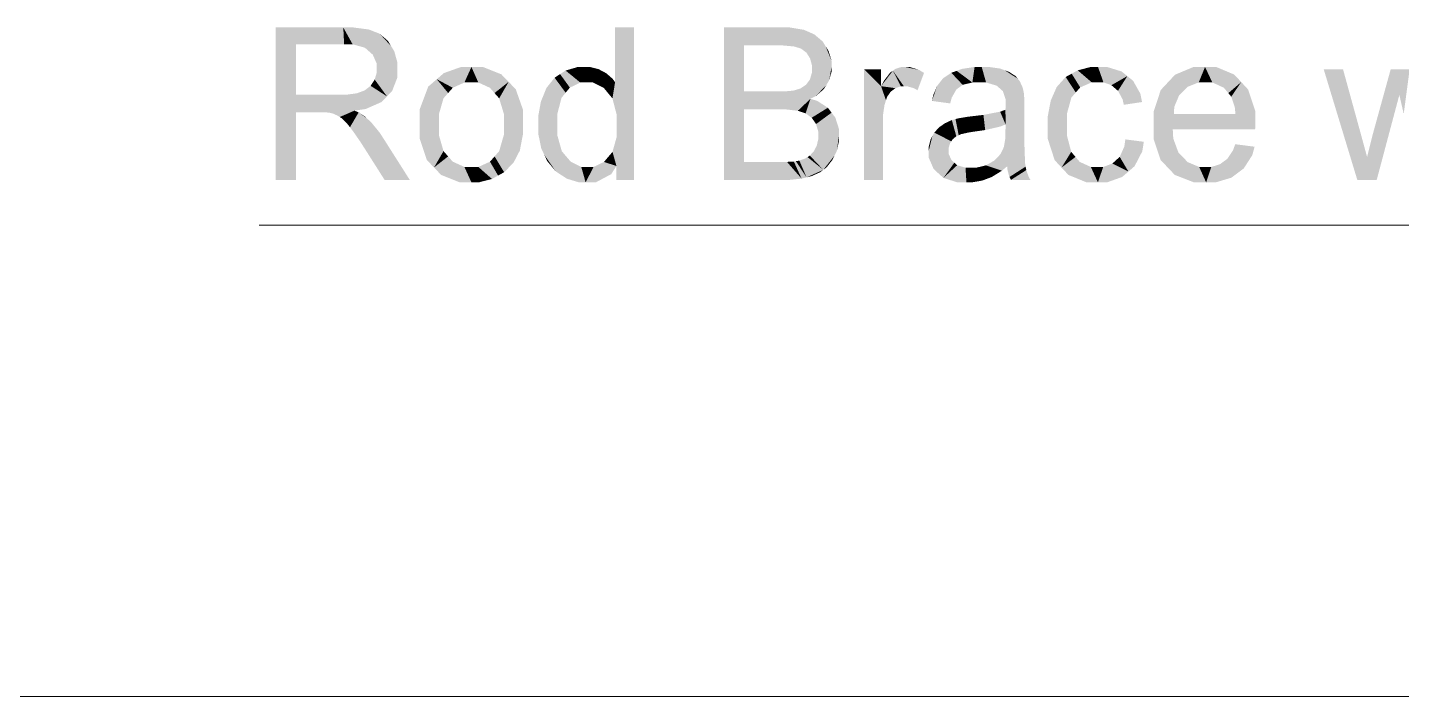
# Model space of a CAD drawing. Header units: millimetres. Extents: x 2 to 579, y 1 to 405.
# Drawn here: x 178.2 to 197.18, y 77.29 to 86.54 of the extents above; entities that cross this region are included whole.
import ezdxf

# ---------------------------------------------------------------- set-up
doc = ezdxf.new("R2010")
doc.units = ezdxf.units.MM
doc.linetypes.add('XKITLINE00', pattern=[0])
doc.layers.add('LinkedObject', color=7, linetype='Continuous', lineweight=0)

# ---------------------------------------------------------------- blocks, each defined once
blk = doc.blocks.new('*A4')
at = {"layer": 'LinkedObject'}
for points in [[(181.906, 85.607), (181.628, 84.43), (181.628, 86.536)], [(181.628, 86.536), (181.906, 86.304), (181.906, 85.607)], [(182.572, 86.304), (181.628, 86.536), (182.56, 86.536)], [(181.906, 86.304), (181.628, 86.536), (182.572, 86.304)], [(182.56, 86.536), (182.689, 86.304), (182.572, 86.304)], [(182.914, 86.508), (182.56, 86.536), (182.701, 86.536)], [(182.987, 86.479), (182.56, 86.536), (182.914, 86.508)], [(182.86, 86.256), (182.56, 86.536), (182.987, 86.479)], [(182.689, 86.304), (182.56, 86.536), (182.86, 86.256)], [(182.987, 86.479), (182.914, 86.208), (182.86, 86.256)], [(183.061, 86.451), (182.914, 86.208), (182.987, 86.479)], [(182.914, 86.208), (183.061, 86.451), (182.968, 86.16)], [(182.968, 86.16), (183.061, 86.451), (183.221, 86.279)], [(183.221, 86.279), (183.061, 86.451), (183.177, 86.351)], [(186.575, 86.536), (186.316, 85.78), (186.316, 86.536)], [(186.575, 86.536), (186.339, 85.327), (186.316, 85.78)], [(186.339, 85.327), (186.575, 86.536), (186.575, 84.43)], [(187.82, 86.536), (188.098, 85.403), (187.82, 84.43)], [(188.098, 85.652), (188.098, 85.403), (187.82, 86.536)], [(187.82, 86.536), (188.098, 86.288), (188.098, 85.652)], [(188.52, 86.288), (187.82, 86.536), (188.61, 86.536)], [(188.098, 86.288), (187.82, 86.536), (188.52, 86.288)], [(188.52, 86.288), (188.61, 86.536), (188.633, 86.288)], [(188.61, 86.536), (188.794, 86.273), (188.633, 86.288)], [(188.731, 86.536), (188.794, 86.273), (188.61, 86.536)], [(188.925, 86.504), (188.794, 86.273), (188.731, 86.536)], [(188.794, 86.273), (188.925, 86.504), (188.841, 86.258)], [(188.841, 86.258), (188.925, 86.504), (188.887, 86.243)], [(188.887, 86.243), (188.925, 86.504), (188.998, 86.472)], [(188.998, 86.472), (188.959, 86.189), (188.887, 86.243)], [(189.07, 86.44), (188.959, 86.189), (188.998, 86.472)], [(189.185, 86.342), (188.959, 86.189), (189.07, 86.44)], [(183.221, 86.279), (183.022, 86.037), (182.968, 86.16)], [(183.265, 86.207), (183.022, 86.037), (183.221, 86.279)], [(183.309, 86.048), (183.022, 86.037), (183.265, 86.207)], [(189.226, 86.275), (188.959, 86.189), (189.185, 86.342)], [(188.959, 86.189), (189.226, 86.275), (188.985, 86.149)], [(189.226, 86.275), (189.01, 86.109), (188.985, 86.149)], [(189.01, 86.109), (189.226, 86.275), (189.035, 86.017)], [(189.035, 86.017), (189.226, 86.275), (189.309, 85.997)], [(189.309, 86.07), (189.226, 86.275), (189.267, 86.209)], [(189.309, 85.997), (189.226, 86.275), (189.309, 86.07)], [(183.309, 85.961), (183.022, 86.037), (183.309, 86.048)], [(183.022, 86.037), (183.309, 85.961), (183.022, 85.962)], [(189.309, 85.997), (189.035, 85.965), (189.035, 86.017)], [(182.994, 85.817), (183.309, 85.961), (183.164, 85.584)], [(183.022, 85.911), (183.309, 85.961), (182.994, 85.817)], [(183.309, 85.961), (183.022, 85.911), (183.022, 85.962)], [(183.164, 85.584), (183.309, 85.961), (183.236, 85.661)], [(183.236, 85.661), (183.309, 85.961), (183.309, 85.849)], [(183.852, 85.821), (183.616, 85.193), (183.734, 85.719)], [(183.945, 85.558), (183.616, 85.193), (183.852, 85.821)], [(184.189, 85.991), (183.852, 85.821), (183.95, 85.906)], [(184.331, 85.991), (183.852, 85.821), (184.189, 85.991)], [(184.234, 85.776), (183.852, 85.821), (184.331, 85.991)], [(183.852, 85.821), (184.073, 85.703), (184.009, 85.631)], [(184.073, 85.703), (183.852, 85.821), (184.234, 85.776)], [(183.945, 85.558), (183.852, 85.821), (184.009, 85.631)], [(184.234, 85.776), (184.331, 85.991), (184.331, 85.776)], [(184.331, 85.991), (184.426, 85.776), (184.331, 85.776)], [(184.745, 85.888), (184.331, 85.991), (184.488, 85.991)], [(184.845, 85.785), (184.331, 85.991), (184.745, 85.888)], [(184.586, 85.703), (184.331, 85.991), (184.845, 85.785)], [(184.426, 85.776), (184.331, 85.991), (184.586, 85.703)], [(185.48, 85.842), (185.633, 85.635), (185.366, 85.699)], [(185.691, 85.705), (185.48, 85.842), (185.556, 85.892)], [(185.633, 85.635), (185.48, 85.842), (185.691, 85.705)], [(185.632, 85.941), (185.835, 85.776), (185.556, 85.892)], [(185.556, 85.892), (185.835, 85.776), (185.691, 85.705)], [(185.802, 85.991), (185.835, 85.776), (185.632, 85.941)], [(185.896, 85.991), (185.835, 85.776), (185.802, 85.991)], [(185.835, 85.776), (185.896, 85.991), (185.921, 85.776)], [(185.896, 85.991), (186.01, 85.776), (185.921, 85.776)], [(185.965, 85.991), (186.01, 85.776), (185.896, 85.991)], [(186.087, 85.961), (186.01, 85.776), (185.965, 85.991)], [(186.141, 85.932), (186.01, 85.776), (186.087, 85.961)], [(186.141, 85.932), (186.158, 85.703), (186.01, 85.776)], [(186.195, 85.903), (186.158, 85.703), (186.141, 85.932)], [(186.282, 85.827), (186.158, 85.703), (186.195, 85.903)], [(186.316, 85.78), (186.158, 85.703), (186.282, 85.827)], [(189.008, 85.817), (189.309, 85.997), (189.236, 85.743)], [(189.035, 85.909), (189.309, 85.997), (189.008, 85.817)], [(189.035, 85.965), (189.309, 85.997), (189.035, 85.909)], [(189.236, 85.743), (189.309, 85.997), (189.272, 85.803)], [(189.272, 85.803), (189.309, 85.997), (189.309, 85.93)], [(189.757, 85.957), (189.991, 85.725), (189.757, 84.43)], [(189.991, 85.725), (189.757, 85.957), (189.991, 85.957)], [(190.155, 85.939), (189.991, 85.725), (190.117, 85.913)], [(190.264, 85.723), (189.991, 85.725), (190.155, 85.939)], [(190.117, 85.913), (189.991, 85.725), (190.035, 85.806)], [(190.192, 85.965), (190.307, 85.723), (190.155, 85.939)], [(190.155, 85.939), (190.307, 85.723), (190.264, 85.723)], [(190.275, 85.991), (190.307, 85.723), (190.192, 85.965)], [(190.32, 85.991), (190.307, 85.723), (190.275, 85.991)], [(190.32, 85.991), (190.354, 85.723), (190.307, 85.723)], [(190.518, 85.949), (190.32, 85.991), (190.385, 85.991)], [(190.585, 85.908), (190.32, 85.991), (190.518, 85.949)], [(190.448, 85.696), (190.32, 85.991), (190.585, 85.908)], [(190.354, 85.723), (190.32, 85.991), (190.448, 85.696)], [(190.448, 85.696), (190.585, 85.908), (190.495, 85.669)], [(190.847, 85.833), (191.119, 85.744), (190.808, 85.783)], [(190.962, 85.91), (191.119, 85.744), (190.847, 85.833)], [(191.036, 85.937), (191.119, 85.744), (190.962, 85.91)], [(191.284, 85.991), (191.036, 85.937), (191.111, 85.964)], [(191.253, 85.776), (191.036, 85.937), (191.284, 85.991)], [(191.119, 85.744), (191.036, 85.937), (191.253, 85.776)], [(191.253, 85.776), (191.284, 85.991), (191.344, 85.776)], [(191.344, 85.776), (191.284, 85.991), (191.442, 85.776)], [(191.382, 85.991), (191.442, 85.776), (191.284, 85.991)], [(191.639, 85.968), (191.382, 85.991), (191.48, 85.991)], [(191.7, 85.945), (191.382, 85.991), (191.639, 85.968)], [(191.589, 85.732), (191.382, 85.991), (191.7, 85.945)], [(191.442, 85.776), (191.382, 85.991), (191.589, 85.732)], [(191.589, 85.732), (191.7, 85.945), (191.639, 85.688)], [(191.639, 85.688), (191.7, 85.945), (191.675, 85.656)], [(191.7, 85.945), (191.712, 85.545), (191.675, 85.656)], [(191.879, 85.829), (191.712, 85.545), (191.7, 85.945)], [(191.851, 85.864), (191.7, 85.945), (191.761, 85.922)], [(191.879, 85.829), (191.7, 85.945), (191.851, 85.864)], [(191.908, 85.794), (191.712, 85.545), (191.879, 85.829)], [(192.542, 85.852), (192.682, 85.638), (192.418, 85.713)], [(192.743, 85.708), (192.542, 85.852), (192.625, 85.898)], [(192.682, 85.638), (192.542, 85.852), (192.743, 85.708)], [(192.709, 85.944), (192.902, 85.778), (192.625, 85.898)], [(192.625, 85.898), (192.902, 85.778), (192.743, 85.708)], [(192.891, 85.991), (192.902, 85.778), (192.709, 85.944)], [(192.989, 85.991), (192.902, 85.778), (192.891, 85.991)], [(192.902, 85.778), (192.989, 85.991), (192.999, 85.778)], [(192.989, 85.991), (193.064, 85.778), (192.999, 85.778)], [(193.316, 85.928), (192.989, 85.991), (193.113, 85.991)], [(193.394, 85.864), (192.989, 85.991), (193.316, 85.928)], [(193.174, 85.739), (192.989, 85.991), (193.394, 85.864)], [(193.064, 85.778), (192.989, 85.991), (193.174, 85.739)], [(193.174, 85.739), (193.394, 85.864), (193.219, 85.7)], [(193.394, 85.864), (193.265, 85.661), (193.219, 85.7)], [(193.265, 85.661), (193.394, 85.864), (193.328, 85.545)], [(193.328, 85.545), (193.394, 85.864), (193.597, 85.506)], [(193.574, 85.622), (193.394, 85.864), (193.473, 85.801)], [(193.597, 85.506), (193.394, 85.864), (193.574, 85.622)], [(194.054, 85.884), (194.231, 85.718), (193.955, 85.778)], [(194.468, 85.991), (194.054, 85.884), (194.31, 85.991)], [(194.381, 85.778), (194.054, 85.884), (194.468, 85.991)], [(194.231, 85.718), (194.054, 85.884), (194.381, 85.778)], [(194.381, 85.778), (194.468, 85.991), (194.47, 85.778)], [(194.468, 85.991), (194.568, 85.778), (194.47, 85.778)], [(194.871, 85.886), (194.468, 85.991), (194.621, 85.991)], [(194.968, 85.782), (194.468, 85.991), (194.871, 85.886)], [(194.728, 85.703), (194.468, 85.991), (194.968, 85.782)], [(194.568, 85.778), (194.468, 85.991), (194.728, 85.703)], [(196.375, 85.957), (196.572, 84.43), (196.108, 85.957)], [(196.618, 85.074), (196.572, 84.43), (196.375, 85.957)], [(197.033, 85.957), (197.153, 85.605), (196.786, 85.062)], [(197.295, 85.957), (197.153, 85.605), (197.033, 85.957)], [(197.153, 85.605), (197.295, 85.957), (197.213, 85.343)], [(182.803, 85.647), (183.164, 85.584), (182.749, 85.627)], [(182.856, 85.667), (183.164, 85.584), (182.803, 85.647)], [(183.164, 85.584), (182.856, 85.667), (182.938, 85.73)], [(182.966, 85.773), (183.164, 85.584), (182.938, 85.73)], [(182.994, 85.817), (183.164, 85.584), (182.966, 85.773)], [(183.734, 85.719), (183.616, 85.193), (183.616, 85.405)], [(184.586, 85.703), (184.845, 85.785), (184.65, 85.63)], [(184.845, 85.785), (184.714, 85.557), (184.65, 85.63)], [(184.714, 85.557), (184.845, 85.785), (184.779, 85.343)], [(184.779, 85.343), (184.845, 85.785), (185.044, 85.215)], [(185.044, 85.397), (184.845, 85.785), (184.944, 85.681)], [(185.044, 85.215), (184.845, 85.785), (185.044, 85.397)], [(185.366, 85.699), (185.633, 85.635), (185.329, 85.606)], [(185.329, 85.606), (185.633, 85.635), (185.576, 85.565)], [(186.158, 85.703), (186.316, 85.78), (186.219, 85.629)], [(186.219, 85.629), (186.316, 85.78), (186.279, 85.556)], [(186.316, 85.78), (186.339, 85.327), (186.279, 85.556)], [(188.586, 85.403), (188.098, 85.652), (188.554, 85.652)], [(188.098, 85.403), (188.098, 85.652), (188.586, 85.403)], [(188.687, 85.403), (188.554, 85.652), (188.647, 85.652)], [(188.586, 85.403), (188.554, 85.652), (188.687, 85.403)], [(188.78, 85.664), (189.015, 85.55), (188.647, 85.652)], [(188.647, 85.652), (189.015, 85.55), (188.687, 85.403)], [(188.82, 85.676), (189.089, 85.587), (188.78, 85.664)], [(189.015, 85.55), (188.78, 85.664), (189.089, 85.587)], [(188.874, 85.692), (189.089, 85.587), (188.82, 85.676)], [(188.954, 85.744), (189.236, 85.743), (188.874, 85.692)], [(188.874, 85.692), (189.236, 85.743), (189.089, 85.587)], [(188.981, 85.781), (189.236, 85.743), (188.954, 85.744)], [(189.236, 85.743), (188.981, 85.781), (189.008, 85.817)], [(189.089, 85.587), (189.236, 85.743), (189.199, 85.683)], [(189.757, 84.43), (189.991, 85.725), (190.016, 84.43)], [(189.991, 85.725), (190.016, 85.229), (190.016, 84.43)], [(190.016, 85.229), (189.991, 85.725), (190.016, 85.311)], [(190.016, 85.311), (189.991, 85.725), (190.038, 85.462)], [(190.038, 85.462), (189.991, 85.725), (190.059, 85.531)], [(190.059, 85.531), (189.991, 85.725), (190.074, 85.576)], [(190.074, 85.576), (189.991, 85.725), (190.122, 85.647)], [(190.122, 85.647), (189.991, 85.725), (190.155, 85.672)], [(190.155, 85.672), (189.991, 85.725), (190.189, 85.698)], [(190.189, 85.698), (189.991, 85.725), (190.264, 85.723)], [(190.808, 85.783), (190.694, 85.521), (190.768, 85.733)], [(191.032, 85.68), (190.694, 85.521), (190.808, 85.783)], [(190.768, 85.733), (190.694, 85.521), (190.712, 85.602)], [(190.968, 85.568), (190.694, 85.521), (191.032, 85.68)], [(191.032, 85.68), (190.808, 85.783), (191.076, 85.712)], [(191.076, 85.712), (190.808, 85.783), (191.119, 85.744)], [(191.948, 85.706), (191.712, 85.545), (191.908, 85.794)], [(191.96, 85.653), (191.712, 85.545), (191.948, 85.706)], [(191.712, 85.545), (191.96, 85.653), (191.966, 85.62)], [(192.418, 85.713), (192.682, 85.638), (192.377, 85.62)], [(192.377, 85.62), (192.682, 85.638), (192.621, 85.568)], [(193.955, 85.778), (193.757, 85.373), (193.856, 85.672)], [(194.11, 85.599), (193.757, 85.373), (193.955, 85.778)], [(193.955, 85.778), (194.231, 85.718), (194.11, 85.599)], [(194.728, 85.703), (194.968, 85.782), (194.79, 85.629)], [(194.968, 85.782), (194.83, 85.58), (194.79, 85.629)], [(194.83, 85.58), (194.968, 85.782), (194.879, 85.436)], [(194.879, 85.436), (194.968, 85.782), (195.161, 85.385)], [(195.161, 85.385), (194.968, 85.782), (195.064, 85.678)], [(181.906, 85.607), (181.906, 85.365), (181.628, 84.43)], [(182.229, 85.365), (181.906, 85.607), (182.504, 85.607)], [(181.906, 85.365), (181.906, 85.607), (182.229, 85.365)], [(182.229, 85.365), (182.504, 85.607), (182.283, 85.365)], [(182.283, 85.365), (182.504, 85.607), (182.36, 85.36)], [(182.36, 85.36), (182.504, 85.607), (182.384, 85.355)], [(182.384, 85.355), (182.504, 85.607), (182.416, 85.347)], [(182.416, 85.347), (182.504, 85.607), (182.479, 85.319)], [(182.479, 85.319), (182.504, 85.607), (182.6, 85.607)], [(182.479, 85.319), (182.6, 85.607), (182.511, 85.299)], [(182.6, 85.607), (182.716, 85.388), (182.511, 85.299)], [(182.749, 85.627), (182.716, 85.388), (182.6, 85.607)], [(182.716, 85.388), (182.749, 85.627), (182.868, 85.409)], [(183.091, 85.507), (182.749, 85.627), (183.164, 85.584)], [(182.868, 85.409), (182.749, 85.627), (183.091, 85.507)], [(183.882, 85.34), (183.616, 85.193), (183.945, 85.558)], [(185.329, 85.606), (185.253, 85.192), (185.291, 85.513)], [(185.576, 85.565), (185.253, 85.192), (185.329, 85.606)], [(185.518, 85.343), (185.253, 85.192), (185.576, 85.565)], [(185.291, 85.513), (185.253, 85.192), (185.253, 85.306)], [(188.687, 85.403), (189.015, 85.55), (188.841, 85.385)], [(189.015, 85.55), (188.895, 85.368), (188.841, 85.385)], [(188.895, 85.368), (189.015, 85.55), (188.948, 85.35)], [(188.948, 85.35), (189.015, 85.55), (189.032, 85.289)], [(189.256, 85.427), (189.015, 85.55), (189.11, 85.522)], [(189.032, 85.289), (189.015, 85.55), (189.256, 85.427)], [(190.694, 85.521), (190.968, 85.568), (190.947, 85.487)], [(191.711, 85.425), (191.966, 85.62), (191.71, 85.399)], [(191.71, 85.399), (191.966, 85.62), (191.712, 85.197)], [(191.712, 85.459), (191.966, 85.62), (191.711, 85.425)], [(191.712, 85.545), (191.966, 85.62), (191.712, 85.466)], [(191.712, 85.466), (191.966, 85.62), (191.712, 85.459)], [(191.973, 85.501), (191.712, 85.197), (191.966, 85.62)], [(191.973, 85.414), (191.712, 85.197), (191.973, 85.501)], [(192.377, 85.62), (192.295, 85.188), (192.336, 85.527)], [(192.621, 85.568), (192.295, 85.188), (192.377, 85.62)], [(192.56, 85.346), (192.295, 85.188), (192.621, 85.568)], [(192.336, 85.527), (192.295, 85.188), (192.295, 85.311)], [(193.328, 85.545), (193.597, 85.506), (193.346, 85.468)], [(194.043, 85.44), (193.757, 85.373), (194.11, 85.599)], [(193.757, 85.373), (194.043, 85.44), (194.037, 85.34)], [(196.786, 85.062), (197.153, 85.605), (196.84, 84.43)], [(181.628, 84.43), (181.906, 85.365), (181.906, 84.43)], [(182.511, 85.299), (182.716, 85.388), (182.542, 85.279)], [(182.716, 85.388), (182.612, 85.209), (182.542, 85.279)], [(182.772, 85.362), (182.612, 85.209), (182.716, 85.388)], [(182.612, 85.209), (182.772, 85.362), (182.652, 85.158)], [(182.652, 85.158), (182.772, 85.362), (182.691, 85.108)], [(182.691, 85.108), (182.772, 85.362), (182.884, 85.283)], [(182.884, 85.283), (182.792, 84.963), (182.691, 85.108)], [(182.884, 85.283), (182.772, 85.362), (182.856, 85.309)], [(182.945, 85.227), (182.792, 84.963), (182.884, 85.283)], [(183.616, 85.193), (183.882, 85.34), (183.882, 85.193)], [(184.779, 85.343), (185.044, 85.215), (184.779, 85.202)], [(185.253, 85.192), (185.518, 85.343), (185.518, 85.192)], [(186.339, 85.327), (186.575, 84.43), (186.339, 85.17)], [(187.82, 84.43), (188.098, 85.403), (188.098, 84.679)], [(189.032, 85.289), (189.256, 85.427), (189.063, 85.246)], [(189.063, 85.246), (189.256, 85.427), (189.093, 85.202)], [(189.093, 85.202), (189.256, 85.427), (189.307, 85.359)], [(189.307, 85.359), (189.123, 85.1), (189.093, 85.202)], [(189.359, 85.292), (189.123, 85.1), (189.307, 85.359)], [(189.41, 85.132), (189.123, 85.1), (189.359, 85.292)], [(190.969, 85.257), (191.031, 85.033), (190.876, 85.214)], [(191.02, 85.271), (191.031, 85.033), (190.969, 85.257)], [(191.058, 85.281), (191.097, 85.062), (191.02, 85.271)], [(191.031, 85.033), (191.02, 85.271), (191.064, 85.047)], [(191.064, 85.047), (191.02, 85.271), (191.097, 85.062)], [(191.173, 85.3), (191.21, 85.087), (191.058, 85.281)], [(191.058, 85.281), (191.21, 85.087), (191.097, 85.062)], [(191.25, 85.31), (191.289, 85.099), (191.173, 85.3)], [(191.173, 85.3), (191.289, 85.099), (191.21, 85.087)], [(191.406, 85.328), (191.43, 85.119), (191.25, 85.31)], [(191.25, 85.31), (191.43, 85.119), (191.289, 85.099)], [(191.636, 85.373), (191.712, 85.197), (191.406, 85.328)], [(191.406, 85.328), (191.712, 85.197), (191.43, 85.119)], [(191.71, 85.399), (191.712, 85.197), (191.636, 85.373)], [(191.973, 85.414), (191.71, 85.102), (191.712, 85.197)], [(191.973, 85.07), (191.71, 85.102), (191.973, 85.414)], [(192.295, 85.188), (192.56, 85.346), (192.56, 85.195)], [(194.037, 85.34), (193.757, 85.181), (193.757, 85.373)], [(194.037, 85.34), (195.161, 85.196), (193.757, 85.181)], [(194.888, 85.34), (195.161, 85.196), (194.037, 85.34)], [(194.879, 85.436), (195.161, 85.385), (194.888, 85.34)], [(195.161, 85.196), (194.888, 85.34), (195.161, 85.385)], [(183.06, 85.087), (182.792, 84.963), (182.945, 85.227)], [(182.792, 84.963), (183.06, 85.087), (182.853, 84.868)], [(182.853, 84.868), (183.06, 85.087), (183.115, 85.003)], [(183.616, 85.193), (183.814, 84.602), (183.616, 85)], [(183.882, 85.047), (183.814, 84.602), (183.616, 85.193)], [(183.882, 85.047), (183.616, 85.193), (183.882, 85.193)], [(184.715, 84.829), (185.044, 85.215), (184.956, 84.752)], [(184.779, 85.052), (185.044, 85.215), (184.715, 84.829)], [(185.044, 85.215), (184.779, 85.052), (184.779, 85.202)], [(184.956, 84.752), (185.044, 85.215), (185, 84.836)], [(185, 84.836), (185.044, 85.215), (185.044, 85.068)], [(185.253, 85.192), (185.518, 85.045), (185.253, 85.075)], [(185.518, 85.045), (185.253, 85.192), (185.518, 85.192)], [(185.253, 85.075), (185.518, 85.045), (185.295, 84.868)], [(186.339, 85.17), (186.575, 84.43), (186.339, 85.028)], [(189.41, 85.041), (189.123, 85.1), (189.41, 85.132)], [(189.123, 85.1), (189.41, 85.041), (189.123, 85.041)], [(190.727, 85.084), (190.962, 84.963), (190.701, 85.038)], [(190.793, 85.158), (190.962, 84.963), (190.727, 85.084)], [(190.98, 84.991), (190.793, 85.158), (190.835, 85.186)], [(190.962, 84.963), (190.793, 85.158), (190.98, 84.991)], [(190.876, 85.214), (191.031, 85.033), (190.835, 85.186)], [(190.835, 85.186), (191.031, 85.033), (190.98, 84.991)], [(191.43, 85.119), (191.712, 85.197), (191.641, 85.168)], [(191.689, 84.887), (191.973, 85.07), (191.973, 84.89)], [(191.71, 85.016), (191.973, 85.07), (191.689, 84.887)], [(191.973, 85.07), (191.71, 85.016), (191.71, 85.102)], [(192.56, 85.041), (192.295, 85.188), (192.56, 85.195)], [(192.295, 85.188), (192.485, 84.601), (192.295, 84.997)], [(192.56, 85.041), (192.485, 84.601), (192.295, 85.188)], [(195.161, 85.185), (193.757, 85.181), (195.161, 85.196)], [(195.161, 85.15), (193.757, 85.181), (195.161, 85.185)], [(193.757, 85.181), (193.952, 84.602), (193.757, 84.995)], [(194.029, 85.002), (193.952, 84.602), (193.757, 85.181)], [(194.029, 85.002), (193.757, 85.181), (194.022, 85.127)], [(195.16, 85.127), (193.757, 85.181), (195.161, 85.15)], [(194.022, 85.127), (193.757, 85.181), (195.16, 85.127)], [(196.707, 84.748), (196.572, 84.43), (196.618, 85.074)], [(196.786, 85.062), (196.84, 84.43), (196.749, 84.917)], [(182.853, 84.868), (183.115, 85.003), (183.131, 84.43)], [(183.131, 84.43), (183.115, 85.003), (183.479, 84.43)], [(183.616, 85), (183.814, 84.602), (183.715, 84.704)], [(183.945, 84.828), (183.814, 84.602), (183.882, 85.047)], [(185.295, 84.868), (185.518, 85.045), (185.337, 84.778)], [(185.337, 84.778), (185.518, 85.045), (185.58, 84.826)], [(186.339, 85.028), (186.575, 84.43), (186.28, 84.817)], [(189.347, 84.765), (189.082, 84.863), (189.102, 84.902)], [(189.102, 84.902), (189.41, 85.041), (189.347, 84.765)], [(189.123, 84.99), (189.41, 85.041), (189.102, 84.902)], [(189.41, 85.041), (189.123, 84.99), (189.123, 85.041)], [(189.347, 84.765), (189.41, 85.041), (189.379, 84.829)], [(189.379, 84.829), (189.41, 85.041), (189.41, 84.967)], [(190.701, 85.038), (190.65, 84.833), (190.676, 84.991)], [(190.944, 84.935), (190.65, 84.833), (190.701, 85.038)], [(190.676, 84.991), (190.65, 84.833), (190.65, 84.889)], [(190.926, 84.874), (190.65, 84.833), (190.944, 84.935)], [(190.65, 84.833), (190.926, 84.874), (190.926, 84.84)], [(190.701, 85.038), (190.962, 84.963), (190.944, 84.935)], [(191.556, 84.697), (191.973, 84.89), (191.981, 84.661)], [(191.641, 84.786), (191.973, 84.89), (191.556, 84.697)], [(191.669, 84.843), (191.973, 84.89), (191.641, 84.786)], [(191.973, 84.89), (191.669, 84.843), (191.689, 84.887)], [(192.295, 84.997), (192.485, 84.601), (192.39, 84.703)], [(192.619, 84.818), (192.485, 84.601), (192.56, 85.041)], [(193.289, 84.749), (193.622, 84.957), (193.409, 84.545)], [(193.353, 84.893), (193.622, 84.957), (193.289, 84.749)], [(193.622, 84.957), (193.353, 84.893), (193.367, 84.99)], [(193.409, 84.545), (193.622, 84.957), (193.494, 84.619)], [(193.494, 84.619), (193.622, 84.957), (193.601, 84.825)], [(193.757, 84.995), (193.952, 84.602), (193.854, 84.706)], [(194.1, 84.809), (193.952, 84.602), (194.029, 85.002)], [(194.776, 84.721), (195.153, 84.889), (195.004, 84.59)], [(194.855, 84.841), (195.153, 84.889), (194.776, 84.721)], [(195.153, 84.889), (194.855, 84.841), (194.885, 84.923)], [(195.004, 84.59), (195.153, 84.889), (195.121, 84.772)], [(196.749, 84.917), (196.84, 84.43), (196.71, 84.76)], [(183.814, 84.602), (183.945, 84.828), (184.009, 84.755)], [(184.073, 84.682), (183.814, 84.602), (184.009, 84.755)], [(184.073, 84.682), (184.331, 84.396), (183.814, 84.602)], [(184.234, 84.609), (184.331, 84.396), (184.073, 84.682)], [(184.699, 84.49), (184.427, 84.609), (184.587, 84.682)], [(184.651, 84.755), (184.783, 84.536), (184.587, 84.682)], [(184.587, 84.682), (184.783, 84.536), (184.699, 84.49)], [(184.956, 84.752), (184.651, 84.755), (184.715, 84.829)], [(184.912, 84.667), (184.651, 84.755), (184.956, 84.752)], [(184.783, 84.536), (184.651, 84.755), (184.912, 84.667)], [(185.58, 84.826), (185.497, 84.547), (185.337, 84.778)], [(185.337, 84.778), (185.497, 84.547), (185.379, 84.688)], [(185.641, 84.754), (185.497, 84.547), (185.58, 84.826)], [(185.497, 84.547), (185.641, 84.754), (185.573, 84.497)], [(185.573, 84.497), (185.641, 84.754), (185.703, 84.682)], [(185.703, 84.682), (185.909, 84.396), (185.573, 84.497)], [(185.849, 84.609), (185.909, 84.396), (185.703, 84.682)], [(186.335, 84.623), (186.162, 84.678), (186.221, 84.748)], [(186.28, 84.817), (186.335, 84.623), (186.221, 84.748)], [(186.28, 84.817), (186.575, 84.43), (186.335, 84.623)], [(188.786, 84.684), (188.893, 84.448), (188.691, 84.679)], [(188.814, 84.689), (188.893, 84.448), (188.786, 84.684)], [(188.962, 84.465), (188.814, 84.689), (188.862, 84.697)], [(188.893, 84.448), (188.814, 84.689), (188.962, 84.465)], [(188.943, 84.726), (189.193, 84.569), (188.862, 84.697)], [(188.862, 84.697), (189.193, 84.569), (188.962, 84.465)], [(188.975, 84.746), (189.193, 84.569), (188.943, 84.726)], [(189.193, 84.569), (188.975, 84.746), (189.007, 84.766)], [(189.061, 84.825), (189.347, 84.765), (189.007, 84.766)], [(189.007, 84.766), (189.347, 84.765), (189.193, 84.569)], [(189.082, 84.863), (189.347, 84.765), (189.061, 84.825)], [(189.193, 84.569), (189.347, 84.765), (189.239, 84.604)], [(189.239, 84.604), (189.347, 84.765), (189.316, 84.702)], [(190.926, 84.788), (190.65, 84.833), (190.926, 84.84)], [(190.65, 84.833), (190.926, 84.788), (190.65, 84.737)], [(190.65, 84.737), (190.926, 84.788), (190.718, 84.581)], [(190.718, 84.581), (190.926, 84.788), (190.785, 84.519)], [(190.785, 84.519), (190.926, 84.788), (190.965, 84.702)], [(190.965, 84.702), (190.853, 84.458), (190.785, 84.519)], [(191.004, 84.668), (190.853, 84.458), (190.965, 84.702)], [(191.556, 84.697), (191.981, 84.661), (191.498, 84.664)], [(192.485, 84.601), (192.619, 84.818), (192.678, 84.748)], [(192.737, 84.679), (192.485, 84.601), (192.678, 84.748)], [(193.409, 84.545), (193.187, 84.656), (193.238, 84.703)], [(193.289, 84.749), (193.409, 84.545), (193.238, 84.703)], [(193.952, 84.602), (194.1, 84.809), (194.05, 84.499)], [(194.164, 84.743), (194.05, 84.499), (194.1, 84.809)], [(194.228, 84.676), (194.05, 84.499), (194.164, 84.743)], [(194.725, 84.684), (195.004, 84.59), (194.675, 84.647)], [(194.776, 84.721), (195.004, 84.59), (194.725, 84.684)], [(196.572, 84.43), (196.707, 84.748), (196.84, 84.43)], [(196.71, 84.76), (196.84, 84.43), (196.707, 84.748)], [(183.814, 84.602), (184.331, 84.396), (183.912, 84.499)], [(183.912, 84.499), (184.331, 84.396), (184.171, 84.396)], [(184.331, 84.396), (184.234, 84.609), (184.331, 84.609)], [(184.331, 84.396), (184.427, 84.609), (184.431, 84.396)], [(184.427, 84.609), (184.331, 84.396), (184.331, 84.609)], [(184.615, 84.443), (184.427, 84.609), (184.699, 84.49)], [(184.431, 84.396), (184.427, 84.609), (184.615, 84.443)], [(185.573, 84.497), (185.909, 84.396), (185.65, 84.447)], [(185.909, 84.396), (185.849, 84.609), (185.933, 84.609)], [(185.909, 84.396), (186.335, 84.623), (186.049, 84.396)], [(186.018, 84.609), (186.335, 84.623), (185.909, 84.396)], [(186.018, 84.609), (185.909, 84.396), (185.933, 84.609)], [(186.162, 84.678), (186.335, 84.623), (186.018, 84.609)], [(186.049, 84.396), (186.335, 84.623), (186.263, 84.51)], [(186.335, 84.623), (186.575, 84.43), (186.335, 84.43)], [(188.098, 84.679), (188.623, 84.43), (187.82, 84.43)], [(188.624, 84.679), (188.623, 84.43), (188.098, 84.679)], [(188.624, 84.679), (188.723, 84.43), (188.623, 84.43)], [(188.691, 84.679), (188.723, 84.43), (188.624, 84.679)], [(188.691, 84.679), (188.893, 84.448), (188.723, 84.43)], [(188.962, 84.465), (189.193, 84.569), (189.032, 84.483)], [(189.032, 84.483), (189.193, 84.569), (189.147, 84.535)], [(191.043, 84.633), (190.853, 84.458), (191.004, 84.668)], [(190.853, 84.458), (191.043, 84.633), (191.045, 84.396)], [(191.171, 84.396), (191.043, 84.633), (191.158, 84.599)], [(191.045, 84.396), (191.043, 84.633), (191.171, 84.396)], [(191.158, 84.599), (191.247, 84.396), (191.171, 84.396)], [(191.233, 84.599), (191.247, 84.396), (191.158, 84.599)], [(191.307, 84.599), (191.247, 84.396), (191.233, 84.599)], [(191.247, 84.396), (191.307, 84.599), (191.389, 84.421)], [(191.456, 84.446), (191.307, 84.599), (191.44, 84.631)], [(191.389, 84.421), (191.307, 84.599), (191.456, 84.446)], [(191.733, 84.618), (191.44, 84.631), (191.498, 84.664)], [(191.661, 84.557), (191.44, 84.631), (191.733, 84.618)], [(191.522, 84.471), (191.44, 84.631), (191.661, 84.557)], [(191.456, 84.446), (191.44, 84.631), (191.522, 84.471)], [(191.981, 84.661), (191.733, 84.618), (191.498, 84.664)], [(191.733, 84.618), (191.981, 84.661), (191.739, 84.564)], [(191.739, 84.564), (191.981, 84.661), (191.989, 84.614)], [(191.989, 84.614), (191.765, 84.47), (191.739, 84.564)], [(191.998, 84.566), (191.765, 84.47), (191.989, 84.614)], [(191.998, 84.566), (191.785, 84.43), (191.765, 84.47)], [(192.03, 84.474), (191.785, 84.43), (191.998, 84.566)], [(192.737, 84.679), (192.988, 84.396), (192.485, 84.601)], [(192.485, 84.601), (192.988, 84.396), (192.58, 84.499)], [(192.58, 84.499), (192.988, 84.396), (192.831, 84.396)], [(192.89, 84.609), (192.988, 84.396), (192.737, 84.679)], [(192.988, 84.396), (192.89, 84.609), (192.984, 84.609)], [(193.06, 84.609), (192.988, 84.396), (192.984, 84.609)], [(193.06, 84.609), (193.409, 84.545), (192.988, 84.396)], [(192.988, 84.396), (193.409, 84.545), (193.113, 84.396)], [(193.187, 84.656), (193.409, 84.545), (193.06, 84.609)], [(193.113, 84.396), (193.409, 84.545), (193.323, 84.471)], [(194.228, 84.676), (194.483, 84.396), (194.05, 84.499)], [(194.05, 84.499), (194.483, 84.396), (194.315, 84.396)], [(194.387, 84.609), (194.483, 84.396), (194.228, 84.676)], [(194.483, 84.609), (194.483, 84.396), (194.387, 84.609)], [(194.554, 84.609), (194.919, 84.526), (194.483, 84.396)], [(194.554, 84.609), (194.483, 84.396), (194.483, 84.609)], [(194.483, 84.396), (194.919, 84.526), (194.615, 84.396)], [(194.675, 84.647), (194.919, 84.526), (194.554, 84.609)], [(194.615, 84.396), (194.919, 84.526), (194.833, 84.461)], [(194.919, 84.526), (194.675, 84.647), (195.004, 84.59)], [(185.65, 84.447), (185.909, 84.396), (185.817, 84.396)], [(191.785, 84.43), (192.03, 84.474), (192.055, 84.43)]]:
    blk.add_hatch(color=7, dxfattribs=at).paths.add_polyline_path(points, flags=17)
at = {"layer": 'LinkedObject', "color": 7, "linetype": 'XKITLINE00', "lineweight": 0}
for p, q in [((181.396, 83.807), (183.519, 83.807)), ((183.519, 83.807), (185.154, 83.807)), ((185.154, 83.807), (186.788, 83.807)), ((186.788, 83.807), (187.605, 83.807)), ((187.605, 83.807), (189.566, 83.807)), ((189.566, 83.807), (190.545, 83.807)), ((190.545, 83.807), (192.179, 83.807)), ((192.179, 83.807), (193.649, 83.807)), ((193.649, 83.807), (195.283, 83.807)), ((195.283, 83.807), (196.101, 83.807)), ((196.101, 83.807), (198.223, 83.807))]:
    blk.add_line(p, q, dxfattribs=at)
at = {"layer": 'LinkedObject', "color": 2, "linetype": 'XKITLINE00', "lineweight": 0}
blk.add_line((244.399, 77.293), (160.246, 77.293), dxfattribs=at)

msp = doc.modelspace()

# ---------------------------------------------------------------- block references
at = {"lineweight": 0}
msp.add_blockref('*A4', (0, 0), dxfattribs=at)

doc.saveas('drawing.dxf')
